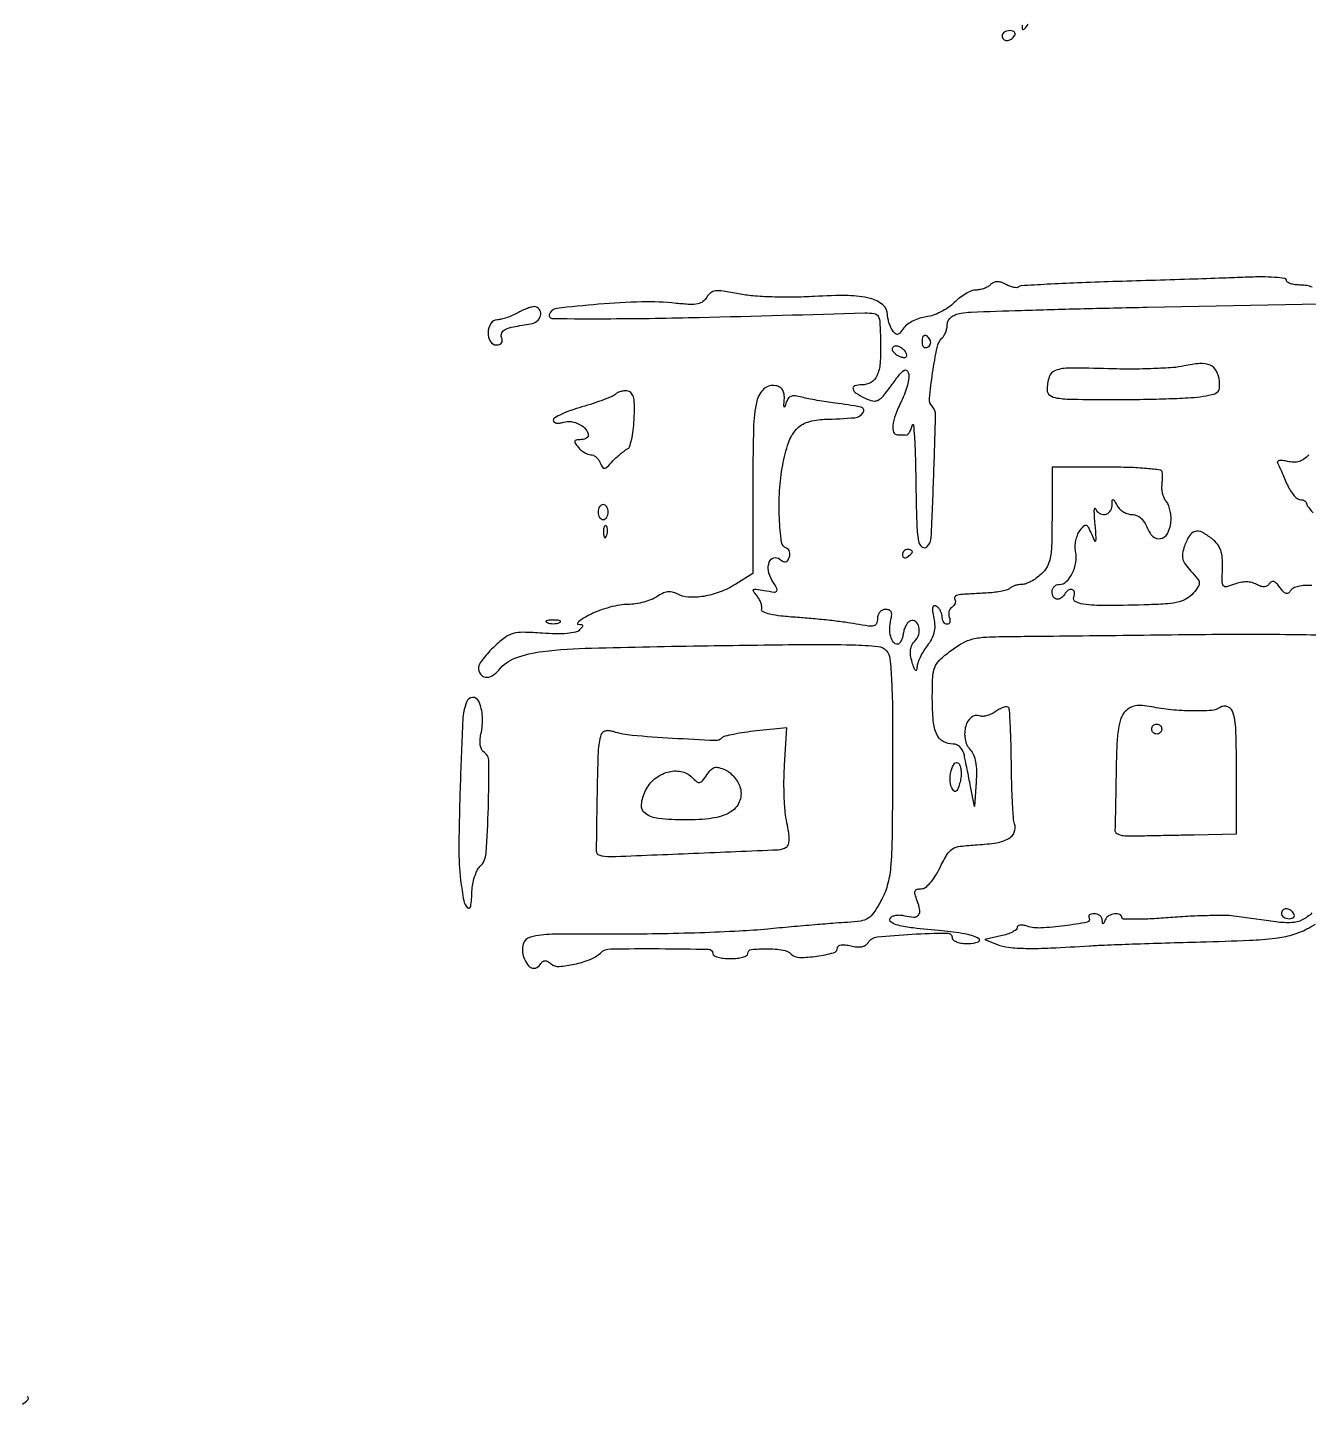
# Model space of a CAD drawing. Extents: x 0 to 2558, y 0 to 3412.
# Drawn here: x 566.6 to 823.4, y 945.2 to 1221.6 of the extents above; entities that cross this region are included whole.
import ezdxf

# ---------------------------------------------------------------- set-up
doc = ezdxf.new("R2010")
doc.units = 0

msp = doc.modelspace()

# ---------------------------------------------------------------- linework, layer by layer
for points in [[(1286.775, 2242.902503, 0.000001), (1177.44536, 2242.627485, 0.134519)], [(1176.555032, 2242.380365, -0.000002), (1098.265318, 2241.934774, -0.000173)], [(1347, 900.068317, 0.000002), (1365.687198, 900.484728, 0.000002), (1385.0375, 900.916042, 0.000002), (1402.386564, 901.302857, 0.000005)], [(766, 1222.123658, 0.029749), (766.044736, 1221.372444, 0.421541), (766.237587, 1221.224628, 0.188835), (766.551847, 1221.40339, 0.010666), (767.25, 1222.304802, -0.049974)], [(824.128147, 1169.568842, 0.057073), (823.074548, 1169.891497, 0.04582), (821.893011, 1170, -0.031291), (820.784725, 1170.069426, -0.048415), (819.849822, 1170.280332, -0.061997), (819.201452, 1170.587528, -0.256539), (819, 1170.954322, 0.375644), (818.665864, 1171.336315, 0.015023), (816.679934, 1171.542417, 0.019082), (814.048792, 1171.635091, 0.0098), (810.75, 1171.560685, -0.001819), (806.38269, 1171.392398, -0.000506), (799.537212, 1171.160489, -0.000511), (791.789043, 1170.913769, -0.000536), (784.163912, 1170.686942, 0.0027), (777.095609, 1170.446047, 0.004301), (771.053841, 1170.155397, 0.001077), (765.792599, 1169.845545, 0.183111), (765.28243, 1169.615763, -0.201097), (764.940605, 1169.475854, -0.048029), (764.31683, 1169.541205, -0.041896), (763.557645, 1169.762898, -0.030895), (762.761158, 1170.127824, 0.039554), (761.790736, 1170.552292, 0.086397), (760.992057, 1170.681919, 0.107253), (760.309205, 1170.52552, 0.086856), (759.692641, 1170.092641, -0.068456), (759.140322, 1169.673897, -0.03901), (758.378861, 1169.320963, -0.038155), (757.541276, 1169.080324, -0.050917), (756.754545, 1169, 0.096706), (755.872116, 1168.827717, 0.0344), (754.7124, 1168.261207, 0.032597), (753.492626, 1167.447427, 0.032983), (752.39405, 1166.484959, -0.046212), (751.204492, 1165.497081, -0.032551), (749.708306, 1164.609144, -0.032997), (748.151215, 1163.942441, -0.057449), (746.782851, 1163.630965, 0.048627), (745.496009, 1163.361767, 0.039663), (744.189983, 1162.836059, 0.041164), (743.056954, 1162.150331, 0.078384), (742.303861, 1161.400877, -0.020616), (741.498163, 1160.38932, -0.17384), (740.998339, 1160.107945, -0.254274), (740.54359, 1160.263456, -0.044917), (739.975828, 1161.004871, -0.038994), (739.612638, 1161.692719, -0.026307), (739.303781, 1162.525231, -0.026547), (739.08915, 1163.367298, -0.046735), (739.015313, 1164.08102, 0.223049), (738.067135, 1166.050946, 0.110452), (735.528857, 1167.318897, 0.058143), (731.114996, 1167.882961, 0.017637), (724.357986, 1167.718597, -0.011924), (720.139159, 1167.567735, -0.011432), (715.858236, 1167.614678, -0.011887), (712.007137, 1167.83675, -0.029213), (709.201355, 1168.231524, 0.009232), (706.044532, 1168.805083, 0.066431), (704.501245, 1168.849229, 0.142019), (703.540004, 1168.458345, 0.09837), (702.773736, 1167.560172, -0.104788), (702.016704, 1166.695322, -0.111913), (700.990927, 1166.237159, -0.062117), (699.401091, 1166.120747, -0.013375), (696.643289, 1166.335544, 0.031443), (689.752587, 1166.622456, 0.016013), (681.093533, 1166.160721, 0.007542), (672.624229, 1165.307704, 0.291899), (671.216857, 1164.161493, 0.508722), (671.843937, 1163.286638, 0.002921), (683.571749, 1163.264902, 0.005253), (701.271263, 1163.521448, 0.000926), (734.5, 1164.41387, -0.04457), (736.342467, 1164.302488, -0.238424), (737.138627, 1163.737018, -0.110062), (737.486267, 1162.460454, -0.006768), (737.617409, 1158.5, -0.0218), (737.516819, 1154.314388, -0.086936), (736.906365, 1151.83122, -0.158335), (735.715899, 1150.497095, -0.132817), (733.877555, 1150, 0.07208), (732.448834, 1149.792961, 0.402429), (732.10098, 1149.182279, 0.192171), (732.727073, 1148.31838, 0.032398), (734.553919, 1147.322321, 0.052895), (736.09777, 1146.795734, 0.17651), (737.143261, 1146.928592, 0.104584), (738.179127, 1147.773527, 0.012812), (739.965366, 1150.110886, -0.009906), (741.487271, 1152.126531, -0.079561), (742.338486, 1152.912355, -0.328401), (742.870391, 1152.886845, -0.16826), (743.241218, 1152.288565, -0.09203), (743.276676, 1151.35413, -0.026751), (742.990436, 1149.935531, -0.025911), (742.489657, 1148.341535, -0.025073), (741.821969, 1146.789838, 0.023623), (740.608472, 1143.992047, 0.060457), (740.081779, 1141.851292, 0.121291), (740.243268, 1140.522423, 0.311656), (741, 1140, -0.004906), (741.437661, 1139.995705, -0.003521), (741.926562, 1139.982664, -0.003556), (742.391869, 1139.963658, -0.007649), (742.75, 1139.940983, 0.222262), (743.072862, 1140.062099, 0.056238), (743.426563, 1140.515831, 0.046504), (743.753691, 1141.181377, 0.032519), (744, 1141.980787, -0.842002), (744.204959, 1141.967912, -0.011683), (744.406462, 1139.60378, -0.008191), (744.576862, 1135.843177, -0.00377), (744.681572, 1130.941565, 0.00379), (744.865286, 1122.358277, 0.035239), (745.233155, 1118.67072, 0.192795), (745.952478, 1117.499567, 0.37198), (746.974467, 1117.574467, 0.18709), (747.792468, 1119.428591, 0.002724), (748.282903, 1131.639442, 0.002639), (748.643077, 1143.879885, 0.195834), (747.950794, 1145.704501, -0.214983), (747.433544, 1147.235117, -0.011679), (748.063242, 1152.414257, -0.013916), (748.947351, 1157.498274, -0.147401), (749.931603, 1159.331603, 0.065902), (750.340959, 1159.865876, 0.039103), (750.686158, 1160.591568, 0.038466), (750.921554, 1161.383443, 0.053062), (751, 1162.120545, -0.123859), (751.189893, 1162.875358, -0.09856), (751.725962, 1163.525655, -0.0781), (752.593895, 1164.033046, -0.046099), (753.75, 1164.366742, -0.038433), (755.785786, 1164.59579, -0.000823), (765.84551, 1164.93358, -0.001891), (777.620206, 1165.264994, -0.001274), (791.064502, 1165.558252), (825.629004, 1166.22411)], [(824.075957, 1109.777409, 0.033689), (822.669376, 1109.796384, 0.044585), (821.402135, 1109.613957, 0.051895), (820.409452, 1109.267512, 0.145448), (819.865442, 1108.78228, -0.090007), (819.412097, 1108.278857, -0.238841), (818.950036, 1108.190345, -0.138691), (818.415727, 1108.521809, -0.027143), (817.692128, 1109.406362, 0.032279), (817.020489, 1110.210416, 0.118185), (816.467336, 1110.568942, 0.21158), (815.999398, 1110.532738, 0.131499), (815.591955, 1110.148786, -0.106626), (815.154291, 1109.693825, -0.134271), (814.602571, 1109.507692, -0.098537), (813.899885, 1109.605288, -0.039258), (813.004787, 1109.997438, 0.064147), (812.031767, 1110.367332, 0.057125), (810.957179, 1110.498032, 0.052479), (809.797848, 1110.384106, 0.040148), (808.573766, 1110.028046, -0.028153), (806.986523, 1109.524803, -0.301633), (806.379499, 1109.736237, -0.165074), (806.119741, 1110.513524, -0.008621), (806.178227, 1113.181088, 0.027102), (806.146012, 1115.32466, 0.069116), (805.8269, 1116.842438, 0.082942), (805.151067, 1118.048548, 0.053522), (804.018556, 1119.186058, 0.051016), (802.092056, 1120.444702, 0.18859), (800.673459, 1120.592726, 0.190626), (799.540675, 1119.739483, 0.05224), (798.562059, 1117.682791, 0.044707), (798.187026, 1116.216356, 0.103184), (798.237519, 1115.085373, 0.09369), (798.74387, 1114.001651, 0.032577), (799.844574, 1112.665443, -0.016588), (801.17649, 1111.149951, -0.148484), (801.511916, 1110.340919, -0.17748), (801.307904, 1109.552101, -0.025982), (800.282515, 1108.220868, -0.079471), (799.035395, 1107.1621, -0.072574), (797.481624, 1106.504454, -0.044839), (795.216667, 1106.125254, -0.011459), (791.5, 1105.926795, -0.004586), (783.132159, 1105.748896, -0.028917), (778.871604, 1105.943877, -0.077561), (776.780744, 1106.496425, -0.400581), (776.361626, 1107.5, 0.123307), (776.478072, 1108.457409, 0.304976), (776.03569, 1108.9655, 0.228989), (775.249979, 1108.816162, 0.09508), (774.5, 1108, -0.106457), (773.746429, 1107.216124, -0.200209), (772.899724, 1107.046428, -0.222397), (772.247411, 1107.52712, -0.125162), (772, 1108.5, -0.096639), (772.111697, 1109.072511, -0.097349), (772.43029, 1109.559375, -0.098489), (772.905837, 1109.885357, -0.10149), (773.464816, 1110, 0.195483), (774.859252, 1110.566838, 0.08504), (776.057042, 1112.213339, 0.074632), (776.7643, 1114.419215, 0.087766), (776.734053, 1116.610882, -0.056353), (776.654371, 1117.653213, -0.040783), (776.791399, 1118.810942, -0.041403), (777.108238, 1119.904172, -0.067819), (777.569978, 1120.748823, -0.025449), (778.372728, 1121.72823, -0.292331), (778.831688, 1121.852537, -0.203183), (779.25488, 1121.492293, -0.013204), (779.95425, 1120, 0.01413), (780.570217, 1118.691978, 0.664189), (780.787061, 1118.707213, 0.10228), (780.864072, 1119.32392, 0.002883), (780.635017, 1122, -0.007254), (780.508365, 1123.649232, -0.020164), (780.483021, 1124.810937, -0.081093), (780.562849, 1125.248775, -0.698447), (780.695182, 1125.25, 0.160345), (781.468798, 1124.290734, 0.182731), (782.616662, 1124.042874, 0.18777), (783.618661, 1124.616612, 0.167074), (784.030409, 1125.75, -0.006989), (784.065518, 1126.869488, -0.400998), (784.202085, 1127, -0.262137), (784.404826, 1126.885865, -0.004477), (785.080099, 1125.75, 0.074123), (785.616371, 1125.080547, 0.054689), (786.38014, 1124.514062, 0.054971), (787.243382, 1124.12953, 0.077463), (788.074441, 1124, -0.101472), (788.950343, 1123.820392, -0.078198), (789.77847, 1123.30053, -0.069136), (790.49134, 1122.481297, -0.05373), (791.027664, 1121.427237, 0.110855), (792.215154, 1119.630971, 0.242003), (793.753253, 1119.17034, 0.222848), (795.123396, 1120.153528, 0.099155), (795.822258, 1122.319022, 0.04076), (795.861055, 1123.493059, 0.036484), (795.713444, 1124.703226, 0.038364), (795.416209, 1125.773047, 0.086473), (794.999298, 1126.500846, -0.060719), (794.574477, 1127.161537, -0.039676), (794.245747, 1128.00698, -0.0396), (794.053957, 1128.896464, -0.059266), (794.042195, 1129.690374, 0.010414), (794.105742, 1130.456533, 0.009024), (794.141116, 1131.262172, 0.009116), (794.146671, 1131.993126, 0.026101), (794.114786, 1132.5, 0.34411), (793.69329, 1132.92791, 0.010039), (791.001563, 1133.225293, 0.015082), (787.489842, 1133.435526, 0.00735), (782.999632, 1133.502589), (772, 1133.505177), (772, 1123.791544, -0.005956), (771.932533, 1118.128215, -0.040093), (771.641196, 1115.336135, -0.081319), (770.997227, 1113.552017, -0.078183), (769.811439, 1112.038955, -0.033475), (768.852615, 1111.258664, -0.031844), (767.782615, 1110.598943, -0.033451), (766.761634, 1110.140592, -0.089006), (765.978105, 1110, 0.040321), (765.293193, 1109.944678, 0.035525), (764.595509, 1109.779687, 0.037228), (763.986132, 1109.537947, 0.083144), (763.581073, 1109.25, -0.122326), (763.074402, 1108.945976, -0.02066), (761.97337, 1108.658151, -0.021517), (760.622522, 1108.424389, -0.017662), (759.164406, 1108.288386, -0.000081), (757.631535, 1108.200114, -0.000075), (756.056008, 1108.109879, -0.000075), (754.651631, 1108.029868, -0.000248), (753.728387, 1107.977865, 0.0501), (753.087982, 1107.877218, 0.102847), (752.635201, 1107.652338, 0.169916), (752.439846, 1107.346367, 0.198857), (752.494699, 1107.008577, -0.12381), (752.616378, 1106.625038, -0.100778), (752.556041, 1106.196985, -0.090714), (752.32182, 1105.789655, -0.078773), (751.948138, 1105.467948, 0.108341), (751.57457, 1105.106134, 0.081875), (751.339902, 1104.583672, 0.077271), (751.276962, 1103.983758, 0.079342), (751.400442, 1103.398849, -0.060487), (751.534639, 1102.863428, -0.106442), (751.495018, 1102.410912, -0.150241), (751.292705, 1102.113709, -0.170338), (750.968615, 1102, -0.147048), (750.599234, 1102.111034, -0.099065), (750.284531, 1102.423289, -0.08282), (750.072382, 1102.890108, -0.065416), (750, 1103.440983, 0.070492), (749.914395, 1104.045161, 0.052749), (749.660396, 1104.668564, 0.053356), (749.286286, 1105.216675, 0.078083), (748.843902, 1105.596474, 0.180004), (748.37866, 1105.689515, 0.305602), (748.100123, 1105.428994, 0.09001), (748.064731, 1104.661705, 0.015989), (748.302466, 1103.237672, -0.043658), (748.475949, 1101.668849, -0.065067), (748.328577, 1100.297798, -0.064747), (747.832889, 1099.005801, -0.042741), (746.958564, 1097.674452, 0.029774), (746.2026, 1096.585859, 0.026633), (745.550079, 1095.374786, 0.027585), (745.082075, 1094.222468, 0.071123), (744.914047, 1093.342271, -0.07103), (744.813266, 1092.813808, -0.568948), (744.618921, 1092.7732, -0.100685), (744.337983, 1093.240242, -0.012467), (743.96721, 1094.374591, -0.033401), (743.644341, 1095.790453, -0.071059), (743.626915, 1096.911295, -0.087646), (743.914483, 1097.83706, -0.077498), (744.510673, 1098.65353, 0.128673), (745.271816, 1099.954208, 0.122573), (745.317169, 1101.486518, 0.173031), (744.668592, 1102.527925, 0.252379), (743.626793, 1102.713936, 0.130958), (743.171682, 1102.416944, 0.053784), (742.737127, 1101.814277, 0.048272), (742.386122, 1101.029928, 0.044584), (742.180449, 1100.171672, -0.035085), (741.997787, 1099.340154, -0.049567), (741.712875, 1098.637929, -0.060787), (741.376182, 1098.151977, -0.214046), (741.037438, 1098, -0.237937), (740.226321, 1098.409153, -0.092087), (739.659806, 1099.573688, -0.071036), (739.452494, 1101.193691, -0.060379), (739.685028, 1102.903548, 0.042828), (739.852132, 1103.876013, 0.139873), (739.727871, 1104.51058, 0.188147), (739.320247, 1104.873565, 0.089133), (738.616631, 1105, 0.111132), (737.989263, 1104.858815, 0.104241), (737.466024, 1104.46068, 0.096662), (737.120018, 1103.856221, 0.081975), (737, 1103.129105, -0.09661), (736.811568, 1102.162991, -0.240048), (736.282568, 1101.704266, -0.096794), (735.193772, 1101.649561, -0.010477), (732.698293, 1102.061856, 0.013435), (730.537429, 1102.405751, 0.004948), (727.472277, 1102.778643, 0.0049), (724.115254, 1103.120101, 0.005869), (720.948293, 1103.373456, -0.01023), (717.668982, 1103.664605, -0.030101), (715.437063, 1104.045876, -0.044185), (714.057418, 1104.49954, -0.366411), (713.785087, 1105.045965, 0.103895), (713.803502, 1105.603204, 0.044589), (713.608935, 1106.325488, 0.041566), (713.255679, 1107.085024, 0.043009), (712.785087, 1107.766456, -0.025215), (712.138, 1108.635688, -0.406951), (712.198643, 1108.962524, -0.1936), (712.659922, 1109.071455, -0.009301), (714.25, 1108.799868, 0.010454), (716.312177, 1108.452539, 0.272378), (716.814261, 1108.65652, 0.299297), (716.851372, 1109.175257, 0.012011), (715.842179, 1110.881103, -0.099332), (715.147072, 1112.726506, -0.129695), (715.318798, 1114.51488, -0.240938), (716.214323, 1115.339587, -0.245807), (717.39505, 1115.087101, 0.040909), (718.098263, 1114.594616, 0.175446), (718.593418, 1114.503581, 0.204913), (718.984222, 1114.753946, 0.057661), (719.32704, 1115.409869, 0.074408), (719.456843, 1115.996205, 0.091815), (719.393381, 1116.551503, 0.105768), (719.149949, 1116.989103, 0.133442), (718.765648, 1117.244784, -0.289478), (717.753093, 1118.482946, -0.018923), (717.346254, 1123.308994, -0.025915), (717.376776, 1128.800563, -0.031315), (717.993773, 1133.918076, -0.03468), (719.14427, 1138.387788, -0.105482), (720.725324, 1141.07727, -0.132339), (723.032107, 1142.542899, -0.069744), (726.404988, 1143.09968, 0.014063), (732.470293, 1143.418164, 0.233754), (734.153809, 1144.426961, 0.527908), (733.692479, 1145.518846, 0.019867), (728.5, 1146.35607, -0.007463), (726.77402, 1146.590606, -0.005714), (724.894322, 1146.896677, -0.00578), (723.141018, 1147.223706, -0.013585), (721.842374, 1147.518382, 0.031972), (720.483192, 1147.774678, 0.119143), (719.624595, 1147.675752, 0.161913), (719.054648, 1147.221493, 0.074866), (718.657228, 1146.348919, -0.012421), (718.422304, 1145.596859, -0.652953), (718.308859, 1145.587045, -0.139338), (718.244034, 1145.872516, -0.005265), (718.314853, 1146.97535, 0.049366), (718.28727, 1148.124674, 0.106992), (717.997562, 1148.954684, 0.125188), (717.428, 1149.509986, 0.082167), (716.566097, 1149.83409, 0.237429), (714.246259, 1149.190767, 0.154797), (712.820559, 1146.740094, 0.048757), (712.147686, 1141.266058, 0.006218), (712, 1129.39043), (712, 1112.163119), (708.569283, 1110.04282, -0.047345), (705.451568, 1108.502205, -0.050091), (702.157677, 1107.610992, -0.055244), (699.127483, 1107.447919, -0.109126), (696.819372, 1108.096669, 0.066377), (695.832171, 1108.466945, 0.090615), (694.885096, 1108.510106, 0.079319), (693.892344, 1108.210066, 0.039822), (692.760077, 1107.544505, -0.058405), (691.660345, 1106.951782, -0.029049), (690.155205, 1106.453698, -0.028369), (688.515911, 1106.113242, -0.03703), (686.988936, 1106, 0.043087), (685.341481, 1105.857769, 0.022186), (683.318064, 1105.4125, 0.021878), (681.262614, 1104.766032, 0.030763), (679.5, 1104, 0.013491), (678.085, 1103.22981, 0.036785), (677.144074, 1102.5875, 0.129128), (676.854196, 1102.199337, 0.531915), (676.988558, 1102, -0.041348), (677.621751, 1101.947548, -0.297537), (677.836506, 1101.75, -0.233902), (677.767556, 1101.427812, -0.028765), (677.274426, 1100.874426, -0.145092), (676.43919, 1100.42114, -0.030068), (674.76839, 1100.170448, -0.026214), (672.550408, 1100.089683, -0.014233), (669.824426, 1100.211022, 0.012069), (665.948205, 1100.400376, 0.072451), (663.948944, 1100.159357, 0.094783), (662.347622, 1099.378656, 0.028037), (660.25, 1097.616551, 0.018398), (659.005597, 1096.356765, 0.023188), (657.954687, 1095.099147, 0.022228), (657.187677, 1093.990618, 0.141134), (657, 1093.338972, 0.144666), (657.389432, 1092.021174, 0.221208), (658.381544, 1091.398183, 0.167472), (659.741566, 1091.683168, 0.088157), (661.061299, 1092.827374, -0.134657), (664.459382, 1095.265806, -0.05976), (669.869108, 1096.563042, -0.022874), (679.650474, 1097.251167, -0.002302), (703.026289, 1097.716195, -0.001181), (722.915378, 1097.973256, -0.009827), (731.931445, 1097.891282, -0.015538), (737.149725, 1097.578764, -0.199376), (738.845378, 1096.686308, -0.149353), (739.502667, 1095.1151, -0.012412), (739.837198, 1090.655492, -0.010913), (740.02772, 1083.907133, -0.002722), (740.038256, 1072.87257, -0.00196), (739.922388, 1059.093345, -0.01902), (739.628423, 1053.261349, -0.045744), (738.976443, 1049.674824, -0.057975), (737.706045, 1046.558281, -0.023103), (736.274146, 1044.217988, -0.101807), (735.121963, 1043.094929, -0.104288), (733.634147, 1042.531751, -0.024849), (730.986879, 1042.25451, 0.005889), (728.535522, 1042.09141, 0.001385), (724.439896, 1041.758996, 0.001426), (719.731849, 1041.350217, 0.001403), (715, 1040.912382, -0.011064), (709.300912, 1040.495921, -0.0043), (701.400682, 1040.162185, -0.004254), (692.835009, 1039.947038, -0.00526), (684.853385, 1039.898481, 0.003442), (671.702676, 1039.866292, 0.058475), (667.414051, 1039.322395, 0.277529), (665.953978, 1037.865238, 0.151355), (666.099177, 1035.25, 0.060027), (666.844609, 1033.803367, 0.160928), (667.751391, 1033.105455, 0.22538), (668.683413, 1033.2051, 0.117375), (669.530011, 1034.048558, -0.105652), (669.90514, 1034.44002, -0.161599), (670.353597, 1034.566914, -0.118444), (670.894855, 1034.410999, -0.044146), (671.550326, 1033.958233, 0.191883), (673.161452, 1033.435803, 0.037387), (676.244037, 1033.871246, 0.039783), (679.382915, 1034.823652, 0.093419), (681.45, 1036.120802, -0.184886), (683.50915, 1036.945804, -0.005196), (693.22833, 1036.994732, -0.003727), (703.149785, 1036.867622, -0.40829), (704, 1036, 0.277684), (704.232098, 1035.614308, 0.052312), (705.028125, 1035.29375, 0.042582), (706.158889, 1035.072542, 0.027026), (707.5, 1035, 0.027026), (708.841111, 1035.072542, 0.042582), (709.971875, 1035.29375, 0.052312), (710.767902, 1035.614308, 0.277684), (711, 1036, -0.381475), (711.730036, 1036.817614, -0.031264), (714.835574, 1036.974725, -0.03371), (718.070913, 1036.71745, -0.161033), (719.7041, 1035.8959, 0.200779), (721.348915, 1035.221503, 0.032964), (724.851225, 1035.477924, 0.03132), (728.210219, 1036.164451, 0.338777), (729, 1037.196306, -0.258549), (729.198451, 1037.55443, -0.10695), (729.737194, 1037.74845, -0.064421), (730.581165, 1037.751761, -0.0303), (731.655143, 1037.550418, 0.037959), (732.847764, 1037.345668, 0.068858), (733.834708, 1037.388485, 0.088909), (734.593487, 1037.672538, 0.121002), (735.112901, 1038.182677, -0.232253), (736.937529, 1039.32868, -0.012445), (743.947117, 1039.887148, -0.010997), (750.978487, 1040.1166, -0.41733), (752, 1039.105885, 0.249416), (752.225866, 1038.681262, 0.065177), (752.94, 1038.324854, 0.050423), (753.974211, 1038.080539, 0.032817), (755.2, 1038, 0.087489), (757.243073, 1038.36025, 0.661865), (757.279274, 1039.050626, 0.070323), (754.448893, 1039.967986, 0.021228), (749.956222, 1040.55793, -0.005542), (744.138353, 1041.136964, -0.032674), (741.122348, 1041.672115, -0.092686), (739.734974, 1042.301319, -0.397601), (739.568196, 1043.110344, -0.149175), (739.980127, 1043.472405, -0.064451), (740.685973, 1043.687786, -0.055693), (741.554631, 1043.736631, -0.047737), (742.460636, 1043.599236, 0.047728), (744.300746, 1043.320149, 0.237239), (745.231045, 1043.725291, 0.224765), (745.491223, 1044.735704, 0.043317), (744.960907, 1046.602823, -0.022845), (744.542927, 1047.874164, -0.151046), (744.561344, 1048.534837, -0.249194), (744.936499, 1048.887611, -0.066654), (745.775832, 1049, 0.159653), (746.617382, 1049.27574, 0.053045), (747.588735, 1050.161347, 0.042951), (748.593276, 1051.511394, 0.026439), (749.545309, 1053.25, -0.021764), (750.940923, 1055.856183, -0.122481), (752.042012, 1056.971644, -0.108013), (753.601227, 1057.510843, -0.015175), (757.013914, 1057.809878, 0.025487), (760.930659, 1058.234607, 0.08836), (763.328374, 1059.069955, 0.171677), (764.436517, 1060.335326, 0.173342), (764.496742, 1062.010265, -0.05892), (764.276038, 1063.160157, -0.004617), (764.080197, 1066.279989, -0.006238), (763.926961, 1070.017115, -0.00473), (763.848831, 1074.119082, 0.003889), (763.778797, 1078.152249, 0.005818), (763.649219, 1081.674068, 0.002659), (763.488442, 1084.66355, 0.116939), (763.309022, 1085.260724, 0.261316), (762.992099, 1085.448509, 0.072204), (762.396111, 1085.376371, 0.05332), (761.636635, 1085.080792, 0.033343), (760.819552, 1084.586163, -0.041505), (759.940577, 1084.073457, -0.042402), (758.995146, 1083.717233, -0.046041), (758.123763, 1083.555457, -0.114992), (757.486348, 1083.643612, 0.272937), (755.832295, 1083.365661, 0.151522), (754.69085, 1081.587431, 0.111685), (754.568414, 1079.009352, 0.141067), (755.613626, 1076.874445, -0.088123), (756.261922, 1075.839873, -0.051485), (756.668995, 1074.430084, -0.040413), (756.8459, 1072.620329, -0.021152), (756.787833, 1070.355935), (756.457431, 1065.5), (755.671101, 1069.5, 0.000398), (755.336219, 1071.196384, 0.000338), (754.980207, 1072.985938, 0.000341), (754.653977, 1074.614224, 0.000966), (754.423333, 1075.75, 0.065801), (754.11218, 1076.647589, 0.079819), (753.592071, 1077.369383, 0.088743), (752.92365, 1077.836625, 0.108687), (752.180948, 1078, -0.131737), (750.1976, 1078.53179, -0.155798), (748.896919, 1079.962716, -0.085865), (748.194397, 1082.632208, -0.021509), (748, 1087.149109, -0.010326), (748.088496, 1091.433856, -0.081628), (748.489775, 1093.371625, -0.111912), (749.4554, 1094.813853, -0.026584), (751.672166, 1096.699109, -0.035148), (754.040752, 1098.255455, -0.070238), (756.125374, 1099.065974, -0.046799), (758.855095, 1099.442431, -0.008699), (763.922166, 1099.574804, 0.000407), (768.858984, 1099.621879, 0.000072), (778.095608, 1099.718817, 0.000078), (788.920756, 1099.835692, 0.000071), (800.126711, 1099.960018, -0.002391), (810.797396, 1100.028871, -0.003755), (819.968042, 1099.975314, -0.00105), (827.93661, 1099.852197, -0.134814)], [(823.459275, 1135.955, -0.053186), (822.519415, 1135.115659, -0.081434), (821.542867, 1134.631613, -0.081849), (820.466585, 1134.486154, -0.05428), (819.229273, 1134.657304, 0.027859), (818.304147, 1134.835418, 0.066279), (817.605139, 1134.83691, 0.153568), (817.247308, 1134.670638, 0.338489), (817.196939, 1134.391131, -0.011751), (817.453384, 1133.861568, -0.001854), (817.929061, 1132.807082, -0.002057), (818.480085, 1131.55963, -0.001796), (819.046553, 1130.25, 0.031055), (819.673447, 1129.005845, 0.039871), (820.405822, 1127.954688, 0.044517), (821.132946, 1127.215549, 0.177999), (821.719238, 1127, -0.056499), (822.210375, 1126.944324, -0.07471), (822.628753, 1126.779687, -0.092767), (822.91258, 1126.5362, -0.165013), (823.016943, 1126.25, 0.160351), (823.18293, 1125.78163, 0.006137), (824.345807, 1124.316389, 0.010454)], [(824.111799, 1044.139208, -0.073807), (822.151579, 1042.743607, -0.107174), (820.105186, 1042.203976, -0.044279), (816.887522, 1042.346301, -0.00408), (808.975262, 1043.468273, 0.034492), (807.014001, 1043.625639, 0.007563), (803.62912, 1043.612042, 0.007839), (799.707061, 1043.475417, 0.007457), (795.725262, 1043.214588, -0.007515), (791.996094, 1042.97074, -0.0126), (788.856796, 1042.892027, -0.006251), (786.284097, 1042.92453, -0.406871), (786, 1043.215858, 0.304838), (785.579489, 1043.841493, 0.132242), (784.53643, 1043.971797, 0.100402), (783.349804, 1043.553631, 0.163516), (782.662281, 1042.75, -0.009076), (782.382013, 1042.090194, -0.295955), (782.242982, 1042, -0.382689), (782.135242, 1042.096611, -0.011437), (782.078947, 1042.75, 0.120833), (781.929536, 1043.226961, 0.093991), (781.56523, 1043.632812, 0.085496), (781.042527, 1043.905789, 0.077833), (780.440983, 1044, 0.05727), (779.883103, 1043.935891, 0.123299), (779.500813, 1043.739681, 0.190622), (779.351793, 1043.449572, 0.164298), (779.429662, 1043.113809, -0.526262), (779.068086, 1042.293802, -0.014288), (774.491808, 1041.564423, -0.020012), (769.760901, 1041.140068, -0.08943), (767.010329, 1041.496722, 0.041214), (766.239909, 1041.673012, 0.073335), (765.590534, 1041.670521, 0.114604), (765.160762, 1041.499633, 0.245811), (765, 1041.192388, -0.23735), (764.794201, 1040.783275, -0.042538), (764.045313, 1040.320389, -0.037894), (762.99487, 1039.885102, -0.02604), (761.75, 1039.547233), (758.5, 1038.844467), (761, 1037.827131, 0.070601), (763.267658, 1037.258957, 0.022631), (766.7424, 1037.052735, 0.015241), (771.782764, 1037.135672, 0.004491), (779.5, 1037.567632, -0.006423), (782.423729, 1037.719956, -0.001046), (788.099575, 1037.93071, -0.001153), (794.781493, 1038.149401, -0.001015), (801.753873, 1038.34734, 0.003421), (811.617753, 1038.674864, 0.020245), (816.765178, 1039.090217, 0.038723), (820.176312, 1039.776035, 0.051213), (823.119541, 1040.94529, 0.012369), (824.805802, 1041.877966, 0.011771)], [(565.589299, 945.688956, 0.014824), (566.608828, 946.48188, 0.248455), (566.767462, 946.86444, 0.268574), (566.535088, 947.190813, 0.016935)]]:
    msp.add_lwpolyline(points, format="xyb")
for points in [[(762, 1220, 0.092995), (762.071618, 1219.618268, 0.096318), (762.276414, 1219.29375, 0.099231), (762.581949, 1219.076556, 0.105429), (762.940983, 1219, 0.089642), (763.346558, 1219.073302, 0.053229), (763.7871, 1219.29375, 0.051032), (764.193797, 1219.617485, 0.06081), (764.5, 1220, 0.139169), (764.607943, 1220.379648, 0.191142), (764.478525, 1220.70625, 0.138808), (764.110654, 1220.926733, 0.066118), (763.559017, 1221, 0.062283), (762.962904, 1220.925455, 0.080552), (762.457961, 1220.70625, 0.097988), (762.120018, 1220.381379, 0.153634)], [(665, 1164.497887, -0.025276), (663.914449, 1163.949008, -0.021548), (662.720312, 1163.479648, -0.022105), (661.595339, 1163.147353, -0.055749), (660.75, 1163.035435, 0.254248), (659.473117, 1162.307405, 0.132331), (658.930762, 1160.500018, 0.137757), (659.378312, 1158.712995, 0.269132), (660.606989, 1158, 0.077792), (661.243178, 1158.099584, 0.164702), (661.639504, 1158.392831, 0.165909), (661.774442, 1158.864781, 0.079182), (661.642285, 1159.489807, -0.198803), (661.666324, 1160.411302, -0.180784), (662.335772, 1161.09308, -0.062579), (663.998943, 1161.629182, -0.009163), (667.5, 1162.22476, 0.134272), (668.729989, 1162.7698, 0.151397), (669.442987, 1163.843447, 0.193934), (669.335752, 1164.940844, 0.20341), (668.5, 1165.629119, 0.122343), (667.954776, 1165.653184, 0.028319), (667.059375, 1165.418831, 0.027591), (666.030468, 1165.022383, 0.023937)], [(747.457295, 1159.069098, -0.108373), (747.598899, 1158.665803, -0.099685), (747.565079, 1158.22714, -0.095498), (747.360589, 1157.820631, -0.090427), (747.016312, 1157.510081, -0.136093), (746.63036, 1157.397824, -0.190788), (746.298542, 1157.524436, -0.140899), (746.074611, 1157.890269, -0.067432), (746, 1158.440983, -0.039415), (746.085158, 1159.519563, -0.25701), (746.407182, 1159.933879, -0.315493), (746.86686, 1159.838655, -0.050477)], [(742.77106, 1156.18682, -0.108271), (742.818151, 1155.74444, -0.257062), (742.633872, 1155.482386, -0.161356), (742.219753, 1155.426249, -0.045328), (741.58356, 1155.606309, -0.049992), (740.977839, 1155.911187, -0.054888), (740.465171, 1156.322276, -0.062067), (740.115141, 1156.772094, -0.13514), (740, 1157.190322, -0.310331), (740.373328, 1157.733894, -0.180578), (741.198675, 1157.742032, -0.106345), (742.180521, 1157.127369, -0.120025)], [(798.5, 1153.788359, -0.037987), (796.262413, 1153.459118, -0.008335), (792.37749, 1153.25113, -0.008629), (787.865469, 1153.162869, -0.008194), (783.274435, 1153.227546, 0.00637), (775.520013, 1153.365074, 0.085126), (772.71897, 1152.899096, 0.231418), (771.435855, 1151.605356, 0.081793), (771, 1148.958802, 0.249573), (771.548069, 1147.92918, 0.11303), (773.016917, 1147.363884, 0.03239), (776.175482, 1147.118529, 0.002807), (784.25, 1147.060765, 0.004011), (789.628632, 1147.095623, 0.004424), (794.833026, 1147.217167, 0.004124), (799.274906, 1147.396914, 0.022463), (801.670939, 1147.621863, 0.015899), (804.071266, 1148.034693, 0.118056), (805.113769, 1148.52185, 0.195556), (805.558726, 1149.312882, 0.058158), (805.572822, 1150.726937, 0.093037), (804.962051, 1152.760629, 0.172945), (803.718591, 1153.92135, 0.121924), (801.665837, 1154.264944, 0.036322)], [(684.479187, 1148.1399, -0.087687), (683.798769, 1147.69558, -0.010103), (682.098574, 1147.009875, -0.011922), (680.023474, 1146.277449, -0.009461), (677.75, 1145.582778, 0.015664), (675.546577, 1144.879514, 0.023906), (673.689062, 1144.120144, 0.020663), (672.28395, 1143.393622, 0.269311), (672, 1142.904677, 0.219238), (672.162247, 1142.552438, 0.130632), (672.58623, 1142.348827, 0.081864), (673.2433, 1142.33269, 0.042155), (674.047988, 1142.515231, -0.115966), (675.614087, 1142.635162, -0.083934), (677.280349, 1142.079378, -0.091251), (678.553897, 1141.067457, -0.181293), (679, 1139.877555, -0.178903), (678.8762, 1139.542633, -0.091972), (678.523407, 1139.257782, -0.072005), (677.998319, 1139.064885, -0.052121), (677.377555, 1139, 0.035496), (676.565314, 1138.942264, 0.304492), (676.308142, 1138.71069, 0.217533), (676.381629, 1138.310961, 0.020633), (677, 1137.5, 0.044747), (677.570227, 1136.926066, 0.040397), (678.252432, 1136.440625, 0.042726), (678.939227, 1136.106912, 0.091984), (679.515456, 1136, -0.113588), (680.048625, 1135.877294, -0.065892), (680.599621, 1135.513135, -0.060554), (681.084132, 1134.976325, -0.061796), (681.422031, 1134.342588, 0.04785), (681.847218, 1133.488772, 0.300565), (682.26844, 1133.296006, 0.154681), (682.828526, 1133.574681, 0.013038), (683.972915, 1134.740553, -0.015943), (684.779913, 1135.553203, -0.016959), (685.621081, 1136.295573, -0.016785), (686.385131, 1136.883196, -0.071549), (686.894718, 1137.147965, 0.235417), (687.304488, 1137.568821, 0.022186), (687.693744, 1139.001618, 0.024708), (688.013023, 1140.844997, 0.016851), (688.200823, 1142.963925, 0.012119), (688.285269, 1145.735121, 0.053688), (688.120968, 1147.355588, 0.109476), (687.697746, 1148.287232, 0.182462), (686.979187, 1148.743112, 0.062097), (686.324904, 1148.795809, 0.048311), (685.617476, 1148.695964, 0.049549), (684.965555, 1148.46845, 0.079825)], [(681, 1124.5, 0.064853), (681.074694, 1123.926543, 0.082425), (681.29375, 1123.440625, 0.098894), (681.618646, 1123.115568, 0.148195), (682, 1123, 0.148195), (682.381354, 1123.115568, 0.098894), (682.70625, 1123.440625, 0.082425), (682.925306, 1123.926543, 0.064853), (683, 1124.5, 0.064853), (682.925306, 1125.073457, 0.082425), (682.70625, 1125.559375, 0.098894), (682.381354, 1125.884432, 0.148195), (682, 1126, 0.148195), (681.618646, 1125.884432, 0.098894), (681.29375, 1125.559375, 0.082425), (681.074694, 1125.073457, 0.064853)], [(682.078947, 1120.416667, 0.018894), (682.137993, 1119.670344, 0.168741), (682.279315, 1119.37858, 0.470617), (682.461564, 1119.395823, 0.054073), (682.683114, 1119.8125, 0.051402), (682.839148, 1120.359369, 0.05415), (682.876576, 1120.916927, 0.060344), (682.797407, 1121.402231, 0.126455), (682.604167, 1121.729167, 0.296942), (682.385309, 1121.77538, 0.208169), (682.200665, 1121.592839, 0.077125), (682.089945, 1121.112848, 0.028489)], [(742, 1115.940983, 0.108972), (742.078288, 1115.586039, 0.182303), (742.29375, 1115.3746, 0.161196), (742.6179, 1115.343488, 0.082592), (743, 1115.5, 0.029505), (743.382774, 1115.768994, 0.035638), (743.70625, 1116.066025, 0.038439), (743.934461, 1116.34829, 0.151918), (744, 1116.559017, 0.210953), (743.92554, 1116.727648, 0.081139), (743.70625, 1116.870461, 0.061769), (743.382849, 1116.967655, 0.042167), (743, 1117, 0.105053), (742.618444, 1116.918938, 0.099167), (742.29375, 1116.688914, 0.09642), (742.076123, 1116.345238, 0.093332)], [(670.75, 1102.337719, 0.057986), (671.320008, 1102.181385, 0.037979), (672, 1102.12966, 0.037979), (672.679992, 1102.181385, 0.057986), (673.25, 1102.337719, 0.174857), (673.459382, 1102.525001, 0.447206), (673.398438, 1102.693942, 0.078554), (672.89144, 1102.810911, 0.017491), (672, 1102.842105, 0.017491), (671.10856, 1102.810911, 0.078554), (670.601562, 1102.693942, 0.447206), (670.540618, 1102.525001, 0.174857)], [(654.6068, 1086.41772, 0.080189), (653.861763, 1082.858945, 0.003323), (653.343926, 1069.818357, 0.005412), (653.063097, 1057.180619, 0.033936), (653.427339, 1050.73526, 0.01345), (654.053092, 1046.628184, 0.153628), (654.80468, 1045.194919, 0.619091), (655.449503, 1045.412709, 0.027021), (655.702031, 1048.471648, -0.037005), (655.849736, 1049.910257, -0.033469), (656.2099, 1051.361868, -0.035094), (656.712516, 1052.619255, -0.083938), (657.292759, 1053.435616, 0.180328), (658.521912, 1056.12582, 0.010587), (658.984383, 1065.260945, 0.008886), (659.092164, 1074.522313, 0.258297), (657.971767, 1076.517449, -0.160122), (657.586001, 1076.975751, -0.061108), (657.368788, 1077.792076, -0.050967), (657.331284, 1078.829108, -0.037645), (657.49272, 1079.966852, 0.06659), (657.788694, 1083.515133, 0.092992), (657.048411, 1086.604159, 0.320309), (655.812345, 1087.328666, 0.28609)], [(786.67403, 1084.531173, 0.112777), (785.828529, 1083.184954, 0.046684), (785.308378, 1081.085715, 0.02726), (784.998703, 1077.838612, 0.006549), (784.85, 1072.428571, -0.00073), (784.785262, 1068.342503, -0.001025), (784.714688, 1064.696205, -0.000599), (784.645175, 1061.621086, -0.014009), (784.6, 1060.75, 0.237626), (784.813917, 1060.224768, 0.10237), (785.490784, 1059.843129, 0.05968), (786.636256, 1059.622649, 0.023293), (788.25, 1059.583333, -0.000356), (790.243703, 1059.626216, -0.000097), (793.395313, 1059.691146, -0.000098), (796.970706, 1059.763412, -0.000102), (800.5, 1059.833333), (809, 1060), (809, 1072.440983, 0.007525), (808.880231, 1080.398943, 0.055052), (808.348843, 1084.167264, 0.224369), (807.271885, 1085.468127, 0.267087), (805.706195, 1085.33609, -0.136229), (803.999273, 1084.741241, -0.018429), (800.172746, 1084.635273, -0.021823), (795.878626, 1084.862245, -0.027094), (791.92403, 1085.462441, 0.026867), (790.094075, 1085.741026, 0.068334), (788.754592, 1085.688623, 0.086546), (787.674089, 1085.296388, 0.066226)], [(681.563996, 1079.818951, 0.069657), (680.997129, 1076.583102, 0.004417), (680.750682, 1066.921266, 0.001553), (680.610076, 1056.554466, 0.324377), (681.163175, 1055.774585, 0.091347), (683.434619, 1055.444312, 0.00088), (700.145396, 1056.105725, 0.000653), (717.102409, 1056.828969, 0.128105), (718.72061, 1057.327327, 0.183057), (719.142121, 1057.87595, 0.067311), (719.298943, 1058.856483, 0.044361), (719.207314, 1060.275313, 0.016966), (718.838938, 1062.22132, -0.033016), (718.505659, 1064.35418, -0.012253), (718.309794, 1067.386975, -0.01208), (718.257099, 1070.715702, -0.014275), (718.373189, 1073.862248), (718.858543, 1081.270128), (712.72305, 1080.628842, 0.010304), (710.316853, 1080.327101, 0.014052), (708.163756, 1079.949832, 0.010848), (706.405702, 1079.550677, 0.135939), (705.81785, 1079.21785, -0.210715), (704.466163, 1078.693511, -0.003215), (695.890422, 1079.13761, -0.007467), (687.827709, 1079.728079, -0.054878), (684.044651, 1080.485828, 0.049457), (683.151101, 1080.674879, 0.093341), (682.419018, 1080.61878, 0.121977), (681.885861, 1080.323781, 0.128234)], [(794, 1081, -0.099038), (793.923658, 1080.618362, -0.097945), (793.70625, 1080.29375, -0.097945), (793.381638, 1080.076342, -0.099038), (793, 1080, -0.099038), (792.618362, 1080.076342, -0.097945), (792.29375, 1080.29375, -0.097945), (792.076342, 1080.618362, -0.099038), (792, 1081, -0.099038), (792.076342, 1081.381638, -0.097945), (792.29375, 1081.70625, -0.097945), (792.618362, 1081.923658, -0.099038), (793, 1082, -0.099038), (793.381638, 1081.923658, -0.097945), (793.70625, 1081.70625, -0.097945), (793.923658, 1081.381638, -0.099038)], [(709.5114, 1069.124531, -0.163349), (709.304209, 1066.38904, -0.164251), (707.488609, 1064.339849, -0.097277), (703.866355, 1063.11439, -0.035453), (698.435676, 1062.780491, -0.02262), (693.062538, 1063.07471, -0.135602), (690.475069, 1064.076793, -0.26326), (689.681512, 1065.868676, -0.091454), (690.491905, 1068.683318, -0.10251), (692.319514, 1071.004212, -0.105208), (694.902997, 1072.381541, -0.116987), (697.602631, 1072.509163, -0.151064), (699.785558, 1071.3573, 0.026854), (700.783366, 1070.46128, 0.209673), (701.372347, 1070.301663, 0.189684), (701.923951, 1070.620152, 0.021533), (702.787914, 1071.807102, -0.040834), (703.61224, 1072.852387, -0.140051), (704.345314, 1073.294932, -0.136171), (705.214162, 1073.289854, -0.037769), (706.505797, 1072.815405, -0.069517), (707.450602, 1072.214685, -0.045588), (708.354095, 1071.291344, -0.045222), (709.084537, 1070.207544, -0.06369)], [(753.558076, 1070.375371, -0.021477), (753.202291, 1069.178099, -0.111105), (752.841781, 1068.594162, -0.316527), (752.469177, 1068.525091, -0.147919), (752.082322, 1068.866801, -0.128991), (751.582694, 1070.499237, -0.064954), (751.776111, 1072.659829, -0.107238), (752.434797, 1074.086004, -0.455558), (753.256749, 1074.143251, -0.130303), (753.591423, 1073.567113, -0.04686), (753.756452, 1072.625248, -0.04257), (753.750554, 1071.509317, -0.038902)], [(818, 1044, 0.153634), (818.120018, 1043.618621, 0.097988), (818.457961, 1043.29375, 0.080552), (818.962904, 1043.074545, 0.062283), (819.559017, 1043, 0.066118), (820.110654, 1043.073267, 0.138808), (820.478525, 1043.29375, 0.191142), (820.607943, 1043.620352, 0.139169), (820.5, 1044, 0.06081), (820.193797, 1044.382515, 0.051032), (819.7871, 1044.70625, 0.053229), (819.346558, 1044.926698, 0.089642), (818.940983, 1045, 0.105429), (818.581949, 1044.923444, 0.099231), (818.276414, 1044.70625, 0.096318), (818.071618, 1044.381732, 0.092995)]]:
    msp.add_lwpolyline(points, format="xyb", close=True)

doc.saveas('drawing.dxf')
